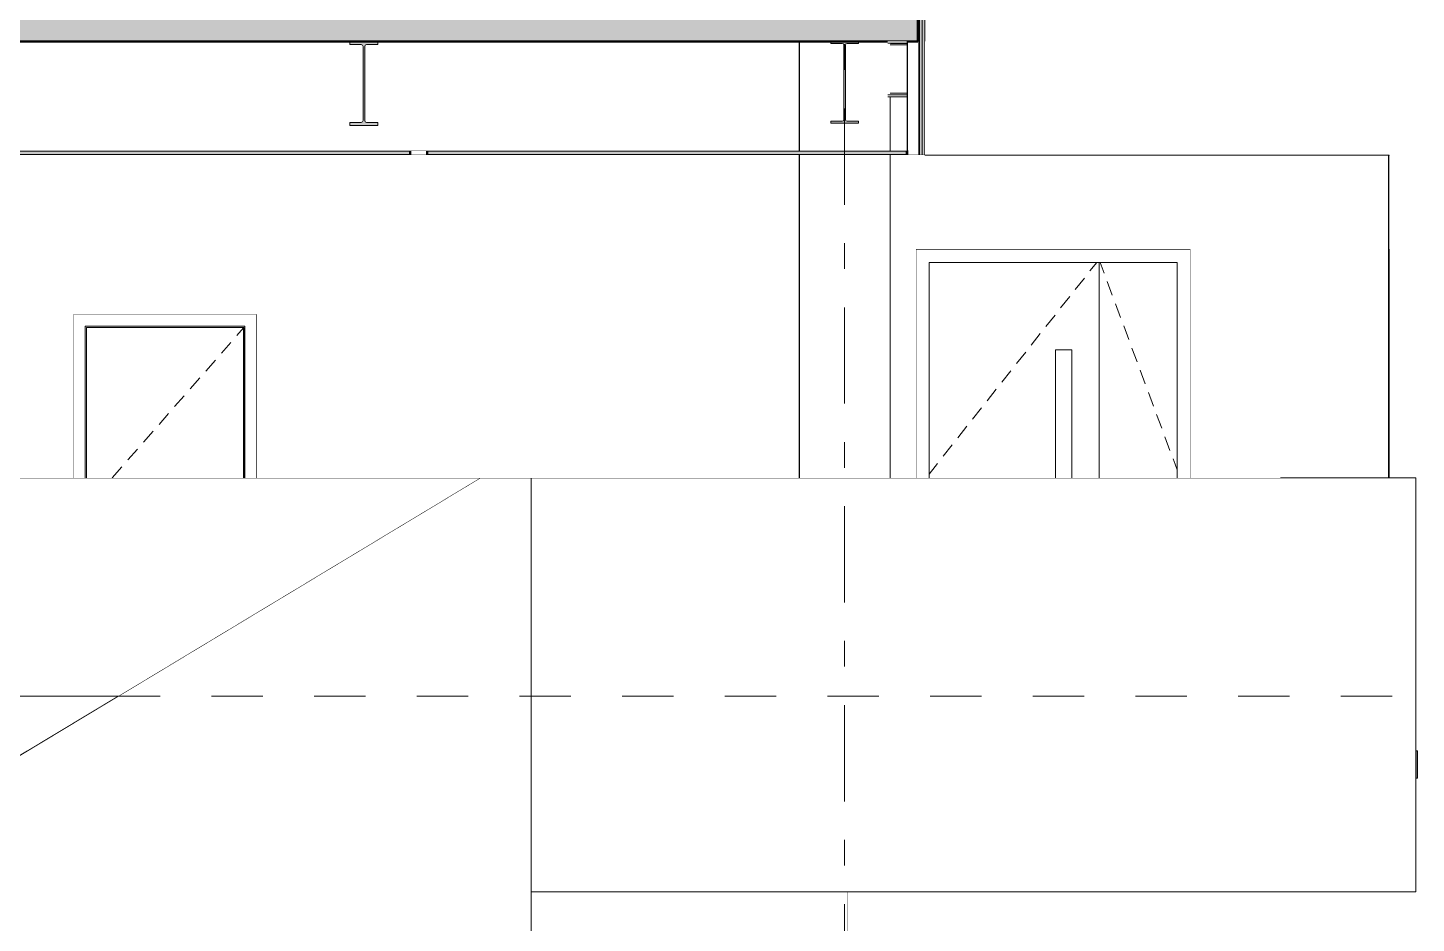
# Model space of a CAD drawing. Header units: millimetres. Extents: x -46169 to 228156, y -86316 to 18123.
# Drawn here: x 144172 to 151807, y -78310 to -73386 of the extents above; entities that cross this region are included whole.
import ezdxf
from ezdxf.enums import TextEntityAlignment as Align

# ---------------------------------------------------------------- set-up
doc = ezdxf.new("R2010")
doc.units = ezdxf.units.MM
doc.header["$MEASUREMENT"] = 0
for name, pattern in [('Dashed', [2822.222233, 1411.111116, -1411.111116]), ('Double Dashed', [1093.611073, 529.166651, -211.666656, 141.111112, -211.666656]), ('Wipeout_Contour', [1000, 0, -1000])]:
    doc.linetypes.add(name, pattern=pattern)
for name, color, linetype, lineweight, true_color in [('0_Pen_No__105', 7, 'Continuous', 15, 0xa6a6a6), ('A-20-M_Ceiling_Pen_No__107', 7, 'Continuous', 15, 0xa6a6a6), ('A-20-M_Ceiling_Pen_No__29', 7, 'Continuous', 50, 0x2a2a2a), ('A-230-M_FLOOR.IFC Import_Pen_No__109', 7, 'Continuous', 15, 0xa6a6a6), ('A-230-M_FLOOR.IFC Import_Pen_No__29', 7, 'Continuous', 50, 0x2a2a2a), ('New_A-15-MG_Structural_Grid_Phase_2_Pen_No__222', 7, 'Continuous', 13, 0x65af33), ('New_A-25-M_Wall_Ext_Pen_No__107', 7, 'Continuous', 15, 0xa6a6a6), ('New_ArchiCAD Doors_Pen_No__63', 7, 'Continuous', 20, 0x606060)]:
    doc.layers.add(name, color=color, linetype=linetype, lineweight=lineweight, true_color=true_color)
for name, color, linetype in [('A-20-M_Ceiling', 7, 'Continuous'), ('A-230-M_FLOOR.IFC Import', 7, 'Continuous'), ('A-25-M_Wall_Int', 7, 'Continuous'), ('New_A-15-MG_Structural_Grid_Phase_2', 7, 'Continuous'), ('New_A-20-M_Floor_Slab', 7, 'Continuous'), ('New_A-25-M_Wall_Ext', 7, 'Continuous'), ('New_A-25-M_Wall_Int', 7, 'Continuous'), ('New_ArchiCAD Doors', 7, 'Continuous'), ('S-280-M_STRUCT_FRAME.IFC Import', 7, 'Continuous')]:
    doc.layers.add(name, color=color, linetype=linetype)
for name, color, linetype, lineweight in [('A-20-M_Ceiling_Pen_No__89', 8, 'Continuous', 20), ('A-230-M_FLOOR.IFC Import_Pen_No__89', 8, 'Continuous', 20), ('A-25-M_Wall_Int_Pen_No__87', 8, 'Continuous', 20), ('New_A-20-M_Floor_Slab_Pen_No__89', 8, 'Continuous', 20), ('New_A-25-M_Wall_Ext_Pen_No__1', 7, 'Continuous', 13), ('New_A-25-M_Wall_Int_Pen_No__87', 8, 'Continuous', 20), ('New_A-25-M_Wall_Int_Pen_No__93', 8, 'Continuous', 13), ('S-280-M_STRUCT_FRAME.IFC Import_Pen_No__1', 7, 'Continuous', 13), ('S-280-M_STRUCT_FRAME.IFC Import_Pen_No__160', 5, 'Continuous', 200), ('S-280-M_STRUCT_FRAME.IFC Import_Pen_No__90', 8, 'Continuous', 20)]:
    doc.layers.add(name, color=color, linetype=linetype, lineweight=lineweight)
doc.styles.add('GENERATED_STYLE_1', font='')
doc.styles.get('GENERATED_STYLE_1').set_extended_font_data('Swis721 BT')

# ---------------------------------------------------------------- blocks, each defined once
blk = doc.blocks.new('Section Elem_13_1', base_point=(104446.8, -81111))
at = {"color": 254, "linetype": 'Wipeout_Contour', "lineweight": 0, "ltscale": 644514.646817}
blk.add_wipeout([(138413.7, -77061), (138413.7, -77361), (144171.7, -77361), (144669.3, -77061)], dxfattribs=at).dxf.layer = 'New_A-20-M_Floor_Slab'
at = {"color": 254, "linetype": 'Wipeout_Contour', "lineweight": 0, "ltscale": 681249.76925}
blk.add_wipeout([(151805, -77361), (151805.2, -77361), (151805.2, -77061), (151805, -77061)], dxfattribs=at).dxf.layer = 'New_A-20-M_Floor_Slab'
at = {"layer": 'New_A-20-M_Floor_Slab_Pen_No__89', "linetype": 'Continuous'}
blk.add_line((151805, -77061), (151805.2, -77061), dxfattribs=at)
blk = doc.blocks.new('Section Elem_20_1', base_point=(104446.8, -81111))
at = {"color": 254, "linetype": 'Wipeout_Contour', "lineweight": 0, "ltscale": 1343260.939101846}
blk.add_wipeout([(148681.1, -78136), (146939.8, -78136), (146939.8, -81111), (146939.8, -81111), (146939.8, -78653), (148449.8, -78653), (148449.8, -81111), (148681.1, -81111)], dxfattribs=at).dxf.layer = 'New_A-25-M_Wall_Int'
at = {"layer": 'New_A-25-M_Wall_Int_Pen_No__87', "linetype": 'Continuous'}
blk.add_line((148681.1, -78136), (148681.1, -81111), dxfattribs=at)
blk = doc.blocks.new('Section Elem_23_1', base_point=(104446.8, -81111))
at = {"color": 254, "linetype": 'Wipeout_Contour', "lineweight": 0, "ltscale": 675641.406917}
blk.add_wipeout([(151059.8, -74086), (151059.8, -75861), (151654.8, -75861), (151654.8, -74086)], dxfattribs=at).dxf.layer = 'New_A-25-M_Wall_Int'
blk = doc.blocks.new('Section Elem_31_1', base_point=(104446.8, -81111))
at = {"color": 254, "linetype": 'Wipeout_Contour', "lineweight": 0, "ltscale": 2399140.187108962}
blk.add_wipeout([(148681.1, -81111), (149008.8, -81111), (149008.8, -78653), (150818.8, -78653), (150818.8, -81111), (152804.8, -81111), (152804.8, -78653), (154614.8, -78653), (154614.8, -81111), (154984.8, -81111), (154984.8, -77511), (151805, -77511), (151805, -78136), (148681.1, -78136)], dxfattribs=at).dxf.layer = 'New_A-25-M_Wall_Int'
at = {"layer": 'New_A-25-M_Wall_Int_Pen_No__87', "linetype": 'Continuous'}
blk.add_line((151805.8, -77511), (151812.9, -77511), dxfattribs=at)
blk = doc.blocks.new('Section Elem_39_1', base_point=(104446.8, -81111))
at = {"color": 254, "linetype": 'Wipeout_Contour', "lineweight": 0, "ltscale": 1704306.323733678}
blk.add_wipeout([(151658, -73461), (151658, -75861), (151805, -75861), (151805, -77061), (151805.2, -77061), (151805.2, -77361), (151812.9, -77361), (151812.9, -77511), (154984.8, -77511), (154984.8, -73461)], dxfattribs=at).dxf.layer = 'New_A-25-M_Wall_Int'
at = {"layer": 'New_A-25-M_Wall_Int_Pen_No__87', "linetype": 'Continuous'}
for p, q in [((151658, -75861), (151658, -74086)), ((151805.2, -77061), (151805.2, -77361)), ((151812.9, -77361), (151805.8, -77361)), ((151812.9, -77511), (151812.9, -77361))]:
    blk.add_line(p, q, dxfattribs=at)
blk = doc.blocks.new('Section Elem_40_1', base_point=(104446.8, -81111))
at = {"color": 254, "linetype": 'Wipeout_Contour', "lineweight": 0, "ltscale": 1353880.291981457}
blk.add_wipeout([(151654.8, -74086), (151654.8, -75861), (151654.9, -75861), (151654.9, -74603), (151656.3, -74603), (151656.3, -75861), (151658, -75861), (151658, -74086)], dxfattribs=at).dxf.layer = 'New_A-25-M_Wall_Int'
at = {"layer": 'New_A-25-M_Wall_Int_Pen_No__87', "linetype": 'Continuous'}
blk.add_line((151654.8, -75861), (151654.8, -74086), dxfattribs=at)
blk = doc.blocks.new('Section Elem_55_1', base_point=(104446.8, -81111))
at = {"color": 254, "linetype": 'Wipeout_Contour', "lineweight": 0, "ltscale": 677232.382954}
blk.add_wipeout([(151656.3, -74676), (151656.2, -74676), (151656.2, -75861), (151656.3, -75861)], dxfattribs=at).dxf.layer = 'New_ArchiCAD Doors'
at = {"color": 254, "linetype": 'Wipeout_Contour', "lineweight": 0, "ltscale": 677230.010639}
blk.add_wipeout([(151654.9, -74676), (151654.9, -75861), (151656.2, -75861), (151656.2, -74676)], dxfattribs=at).dxf.layer = 'New_ArchiCAD Doors'
at = {"color": 254, "linetype": 'Wipeout_Contour', "lineweight": 0, "ltscale": 1014200.548693537}
blk.add_wipeout([(151656.3, -74603), (151654.9, -74603), (151654.9, -74676), (151654.9, -74676), (151656.2, -74676), (151656.3, -74676)], dxfattribs=at).dxf.layer = 'New_ArchiCAD Doors'
at = {"layer": 'New_ArchiCAD Doors_Pen_No__63', "linetype": 'Continuous'}
for p, q in [((151656.3, -74603), (151654.9, -74603)), ((151654.9, -74603), (151654.9, -74676)), ((151656.3, -74676), (151656.3, -74603)), ((151654.9, -75861), (151654.9, -74676)), ((151654.9, -74676), (151654.9, -75861)), ((151654.9, -74676), (151656.2, -74676)), ((151656.2, -74676), (151656.2, -75861)), ((151656.3, -75861), (151656.3, -74676))]:
    blk.add_line(p, q, dxfattribs=at)
blk = doc.blocks.new('Section Elem_70_1', base_point=(104446.8, -81111))
at = {"color": 254, "linetype": 'Wipeout_Contour', "lineweight": 0, "ltscale": 1143802.319223281}
blk.add_wipeout([(138499.8, -79983.3), (138499.8, -81111), (146939.8, -81111), (146939.8, -75861), (146659.7, -75861), (143300.9, -77886), (141979.8, -77885.9)], dxfattribs=at).dxf.layer = 'New_A-25-M_Wall_Int'
at = {"layer": 'New_A-25-M_Wall_Int_Pen_No__93', "linetype": 'Continuous'}
for p, q in [((143300.9, -77886), (146659.7, -75861)), ((146659.7, -75861), (146939.8, -75861)), ((146939.8, -78136), (146939.8, -81111))]:
    blk.add_line(p, q, dxfattribs=at)
blk = doc.blocks.new('Section Elem_76_1', base_point=(104446.8, -81111))
at = {"color": 254, "linetype": 'Wipeout_Contour', "lineweight": 0, "ltscale": 645290.45466}
blk.add_wipeout([(138413.7, -75861), (138413.7, -77061), (144669.3, -77061), (146659.7, -75861)], dxfattribs=at).dxf.layer = 'New_A-25-M_Wall_Int'
at = {"layer": 'New_A-25-M_Wall_Int_Pen_No__87', "linetype": 'Continuous'}
for p, q in [((138413.7, -75861), (146659.7, -75861)), ((138413.7, -77061), (144669.3, -77061))]:
    blk.add_line(p, q, dxfattribs=at)
blk = doc.blocks.new('Section Elem_99_1', base_point=(104446.8, -81111))
at = {"layer": 'New_A-25-M_Wall_Ext_Pen_No__107', "linetype": 'Continuous', "lineweight": 0, "true_color": 0x535353}
blk.add_hatch(color=251, dxfattribs=at).paths.add_polyline_path([(149075.4, -69107), (149072.4, -69107), (149072.4, -74086), (149075.4, -74086)])
at = {"layer": 'New_A-25-M_Wall_Ext_Pen_No__107', "linetype": 'Continuous'}
for points in [[(149090.4, -69107), (149075.4, -69107), (149075.4, -74086), (149090.4, -74086)], [(149105.4, -74086), (149105.4, -69107), (149090.4, -69107), (149090.4, -74086)]]:
    blk.add_hatch(color=256, dxfattribs=at).paths.add_polyline_path(points)
at = {"color": 254, "linetype": 'Wipeout_Contour', "lineweight": 0, "ltscale": 661442.5711}
blk.add_wipeout([(149072.4, -69107), (149008.4, -69107), (149008.4, -74086), (149072.4, -74086)], dxfattribs=at).dxf.layer = 'New_A-25-M_Wall_Ext'
at = {"layer": 'New_A-25-M_Wall_Ext_Pen_No__107', "linetype": 'Continuous', "lineweight": 0, "true_color": 0x535353}
blk.add_hatch(color=251, dxfattribs=at).paths.add_polyline_path([(149008.4, -69107), (149005.4, -69107), (149005.4, -74086), (149008.4, -74086)])
at = {"layer": 'New_A-25-M_Wall_Ext_Pen_No__1', "linetype": 'Continuous'}
for p, q in [((149005.4, -69107), (149005.4, -73011)), ((149008.4, -69107), (149008.4, -74086)), ((149072.4, -69107), (149072.4, -74086)), ((149075.4, -69107), (149075.4, -74086)), ((149090.4, -69107), (149090.4, -74086)), ((149105.4, -69107), (149105.4, -74086)), ((149005.4, -73311), (149005.4, -74061))]:
    blk.add_line(p, q, dxfattribs=at)
at = {"layer": 'New_A-25-M_Wall_Ext_Pen_No__1', "linetype": 'Continuous', "flags": 128}
for points in [[(149008.7, -69107), (149008.4, -69107), (149005.4, -69107)], [(149105.4, -69107), (149090.4, -69107), (149075.4, -69107), (149072.4, -69107), (149008.7, -69107)], [(149005.4, -73011), (149005.4, -73036), (149005.4, -73311)], [(149105.4, -74086), (149090.4, -74086), (149075.4, -74086), (149072.4, -74086), (149008.4, -74086), (149005.4, -74086)]]:
    blk.add_lwpolyline(points, dxfattribs=at)
blk = doc.blocks.new('Section Elem_100_1', base_point=(104446.8, -81111))
at = {"color": 254, "linetype": 'Wipeout_Contour', "lineweight": 0, "ltscale": 672227.734615}
blk.add_wipeout([(151805, -78136), (151805, -75861), (146939.8, -75861), (146939.8, -78136)], dxfattribs=at).dxf.layer = 'New_A-25-M_Wall_Int'
at = {"layer": 'New_A-25-M_Wall_Int_Pen_No__87', "linetype": 'Continuous'}
for p, q in [((151805, -75861), (146939.8, -75861)), ((146939.8, -78136), (146939.8, -75861)), ((151805, -78136), (151805, -75861)), ((151805, -78136), (146939.8, -78136))]:
    blk.add_line(p, q, dxfattribs=at)
blk = doc.blocks.new('Section Elem_164_1', base_point=(104446.8, -81111))
at = {"layer": 'A-20-M_Ceiling_Pen_No__29', "linetype": 'Continuous'}
blk.add_line((149005.4, -74061), (149005.4, -74086), dxfattribs=at)
at = {"color": 254, "linetype": 'Wipeout_Contour', "lineweight": 0, "ltscale": 655843.246528}
blk.add_wipeout([(146274.1, -74086), (146275.2, -74086), (146275.2, -74061), (146274.1, -74061)], dxfattribs=at).dxf.layer = 'A-20-M_Ceiling'
at = {"color": 254, "linetype": 'Wipeout_Contour', "lineweight": 0, "ltscale": 656010.257129}
blk.add_wipeout([(146275.2, -74061), (146275.2, -74086), (146367.7, -74086), (146367.7, -74061)], dxfattribs=at).dxf.layer = 'A-20-M_Ceiling'
at = {"layer": 'A-20-M_Ceiling_Pen_No__107', "linetype": 'Continuous'}
for points in [[(143331.5, -74086), (146274.1, -74086), (146274.1, -74061), (143331.5, -74061)], [(149005.4, -74086), (149005.4, -74061), (146367.7, -74061), (146367.7, -74086)]]:
    blk.add_hatch(color=256, dxfattribs=at).paths.add_polyline_path(points)
at = {"layer": 'A-20-M_Ceiling_Pen_No__29', "linetype": 'Continuous'}
for p, q in [((146274.1, -74061), (143331.5, -74061)), ((146274.1, -74086), (143331.5, -74086)), ((146274.1, -74061), (146274.1, -74086)), ((146367.7, -74061), (146367.7, -74086)), ((149005.4, -74061), (146367.7, -74061)), ((149005.4, -74086), (146367.7, -74086))]:
    blk.add_line(p, q, dxfattribs=at)
at = {"layer": 'A-20-M_Ceiling_Pen_No__89', "linetype": 'Continuous'}
for p, q in [((146274.1, -74061), (146275.2, -74061)), ((146274.1, -74086), (146275.2, -74086)), ((146275.2, -74086), (146275.2, -74061)), ((146275.2, -74061), (146367.7, -74061)), ((146275.2, -74086), (146367.7, -74086))]:
    blk.add_line(p, q, dxfattribs=at)
blk = doc.blocks.new('Section Elem_177_1', base_point=(104446.8, -81111))
at = {"color": 254, "linetype": 'Wipeout_Contour', "lineweight": 0, "ltscale": 651849.71953}
blk.add_wipeout([(144488.2, -75027), (144422.2, -74961), (144422.2, -75861), (144488.2, -75861)], dxfattribs=at).dxf.layer = 'New_ArchiCAD Doors'
at = {"color": 254, "linetype": 'Wipeout_Contour', "lineweight": 0, "ltscale": 655199.235097}
blk.add_wipeout([(145432.2, -74961), (145366.2, -75027), (145366.2, -75861), (145432.2, -75861)], dxfattribs=at).dxf.layer = 'New_ArchiCAD Doors'
at = {"color": 254, "linetype": 'Wipeout_Contour', "lineweight": 0, "ltscale": 652723.915103}
blk.add_wipeout([(144422.2, -74961), (144488.2, -75027), (145366.2, -75027), (145432.2, -74961)], dxfattribs=at).dxf.layer = 'New_ArchiCAD Doors'
at = {"layer": 'New_ArchiCAD Doors_Pen_No__63', "linetype": 'Continuous'}
for p, q in [((144422.2, -74961), (144422.2, -75861)), ((145432.2, -74961), (144422.2, -74961)), ((145432.2, -75861), (145432.2, -74961))]:
    blk.add_line(p, q, dxfattribs=at)
at = {"color": 254, "linetype": 'Wipeout_Contour', "lineweight": 0, "ltscale": 652015.958079}
blk.add_wipeout([(144495.2, -75034), (144488.2, -75034), (144488.2, -75861), (144495.2, -75861)], dxfattribs=at).dxf.layer = 'New_ArchiCAD Doors'
at = {"color": 254, "linetype": 'Wipeout_Contour', "lineweight": 0, "ltscale": 655093.77377}
blk.add_wipeout([(145359.2, -75034), (145359.1, -75034), (145359.1, -75861), (145359.2, -75861)], dxfattribs=at).dxf.layer = 'New_ArchiCAD Doors'
at = {"color": 254, "linetype": 'Wipeout_Contour', "lineweight": 0, "ltscale": 655106.261657}
blk.add_wipeout([(145359.2, -75034), (145359.2, -75861), (145366.2, -75861), (145366.2, -75034)], dxfattribs=at).dxf.layer = 'New_ArchiCAD Doors'
at = {"color": 254, "linetype": 'Wipeout_Contour', "lineweight": 0, "ltscale": 979190.054005}
blk.add_wipeout([(144488.2, -75027), (144488.2, -75034), (144495.2, -75034), (145359.2, -75034), (145366.2, -75034), (145366.2, -75027)], dxfattribs=at).dxf.layer = 'New_ArchiCAD Doors'
at = {"color": 254, "linetype": 'Wipeout_Contour', "lineweight": 0, "ltscale": 653561.037857}
blk.add_wipeout([(145359.1, -75034), (144495.2, -75034), (144495.2, -75861), (145359.1, -75861)], dxfattribs=at).dxf.layer = 'New_ArchiCAD Doors'
at = {"layer": 'New_ArchiCAD Doors_Pen_No__63', "linetype": 'Continuous'}
for p, q in [((144488.2, -75861), (144488.2, -75027)), ((144488.2, -75027), (145366.2, -75027)), ((144495.2, -75861), (144495.2, -75034)), ((144495.2, -75034), (145359.2, -75034)), ((145359.1, -75036.2), (145322.4, -75078.1)), ((145359.1, -75861), (145359.1, -75034)), ((145359.2, -75034), (145359.2, -75861)), ((145366.2, -75027), (145366.2, -75861)), ((145289.4, -75115.7), (145236.7, -75175.8)), ((145203.7, -75213.4), (145150.9, -75273.6)), ((145118, -75311.2), (145065.2, -75371.3)), ((145032.3, -75408.9), (144979.5, -75469)), ((144946.5, -75506.6), (144893.8, -75566.8)), ((144860.8, -75604.3), (144808, -75664.5)), ((144775.1, -75702.1), (144722.3, -75762.2)), ((144689.4, -75799.8), (144636.6, -75860))]:
    blk.add_line(p, q, dxfattribs=at)
blk = doc.blocks.new('Section Elem_178_1', base_point=(104446.8, -81111))
at = {"color": 254, "linetype": 'Wipeout_Contour', "lineweight": 0, "ltscale": 1310011.694345774}
blk.add_wipeout([(143583.7, -75861), (144422.2, -75861), (144422.2, -74961), (145432.2, -74961), (145432.2, -75861), (148412.8, -75861), (148412.8, -74086), (143583.7, -74086)], dxfattribs=at).dxf.layer = 'New_A-25-M_Wall_Int'
at = {"color": 254, "linetype": 'Wipeout_Contour', "lineweight": 0, "ltscale": 4579868.251088665}
blk.add_wipeout([(145943.1, -73461), (143583.7, -73461), (143583.7, -74061), (148412.8, -74061), (148412.8, -73461), (146097.5, -73461), (146097.5, -73478), (146035.3, -73478), (146028.1, -73480.9), (146025.1, -73488.2), (146025.1, -73626), (146025.1, -73626), (146025.1, -73826), (146025.1, -73826), (146025.1, -73895.8), (146028.1, -73903), (146035.3, -73906), (146097.5, -73906), (146097.5, -73923), (145943.1, -73923), (145943.1, -73906), (146005.3, -73906), (146012.5, -73903), (146015.5, -73895.8), (146015.5, -73488.2), (146012.5, -73480.9), (146005.3, -73478), (145943.1, -73478)], dxfattribs=at).dxf.layer = 'New_A-25-M_Wall_Int'
blk = doc.blocks.new('Section Elem_193_1', base_point=(104446.8, -81111))
at = {"color": 254, "linetype": 'Wipeout_Contour', "lineweight": 0, "ltscale": 668060.165579}
blk.add_wipeout([(149128.4, -74676), (149055.4, -74676), (149055.4, -75861), (149128.4, -75861)], dxfattribs=at).dxf.layer = 'New_ArchiCAD Doors'
at = {"color": 254, "linetype": 'Wipeout_Contour', "lineweight": 0, "ltscale": 673196.319617}
blk.add_wipeout([(150565.4, -74676), (150492.4, -74676), (150492.4, -75861), (150565.4, -75861)], dxfattribs=at).dxf.layer = 'New_ArchiCAD Doors'
at = {"color": 254, "linetype": 'Wipeout_Contour', "lineweight": 0, "ltscale": 671688.691208}
blk.add_wipeout([(150062.4, -75156), (149912.4, -75156), (149912.4, -75861), (150062.4, -75861)], dxfattribs=at).dxf.layer = 'New_ArchiCAD Doors'
at = {"color": 254, "linetype": 'Wipeout_Contour', "lineweight": 0, "ltscale": 1004281.74640492}
blk.add_wipeout([(149055.4, -74603), (149055.4, -74676), (149128.4, -74676), (150492.4, -74676), (150565.4, -74676), (150565.4, -74603)], dxfattribs=at).dxf.layer = 'New_ArchiCAD Doors'
at = {"color": 254, "linetype": 'Wipeout_Contour', "lineweight": 0, "ltscale": 669860.33773}
blk.add_wipeout([(149128.4, -75861), (149822.4, -75861), (149822.4, -75156), (149128.4, -75156)], dxfattribs=at).dxf.layer = 'New_ArchiCAD Doors'
at = {"layer": 'New_ArchiCAD Doors_Pen_No__63', "linetype": 'Continuous'}
for p, q in [((150565.4, -74603), (149055.4, -74603)), ((149055.4, -74603), (149055.4, -74676)), ((150565.4, -74676), (150565.4, -74603)), ((149055.4, -74676), (149055.4, -75861)), ((150565.4, -75861), (150565.4, -74676)), ((149578.4, -75271.6), (149528.8, -75334.3)), ((149497.7, -75373.6), (149448.1, -75436.3)), ((149417.1, -75475.5), (149367.4, -75538.2)), ((149336.4, -75577.4), (149286.7, -75640.2)), ((149255.7, -75679.4), (149206.1, -75742.1)), ((149162.1, -75797.7), (149128.4, -75840.2)), ((149175, -75781.3), (149162.1, -75797.7))]:
    blk.add_line(p, q, dxfattribs=at)
at = {"color": 254, "linetype": 'Wipeout_Contour', "lineweight": 0, "ltscale": 1004536.525929128}
blk.add_wipeout([(150062.4, -74676), (149128.4, -74676), (149128.4, -75156), (149822.4, -75156), (149912.4, -75156), (150062.4, -75156)], dxfattribs=at).dxf.layer = 'New_ArchiCAD Doors'
at = {"layer": 'New_ArchiCAD Doors_Pen_No__63', "linetype": 'Continuous'}
for p, q in [((149128.4, -75861), (149128.4, -74676)), ((149981.8, -74761.9), (149932.1, -74824.6)), ((149901.1, -74863.8), (149851.4, -74926.6)), ((149820.4, -74965.8), (149770.8, -75028.5)), ((149739.7, -75067.7), (149690.1, -75130.5)), ((149659.1, -75169.7), (149609.4, -75232.4))]:
    blk.add_line(p, q, dxfattribs=at)
at = {"color": 254, "linetype": 'Wipeout_Contour', "lineweight": 0, "ltscale": 672296.795535}
blk.add_wipeout([(150062.4, -74676), (150062.4, -75861), (150492.4, -75861), (150492.4, -74676)], dxfattribs=at).dxf.layer = 'New_ArchiCAD Doors'
at = {"color": 254, "linetype": 'Wipeout_Contour', "lineweight": 0, "ltscale": 671259.98226}
blk.add_wipeout([(149912.4, -75156), (149822.4, -75156), (149822.4, -75861), (149912.4, -75861)], dxfattribs=at).dxf.layer = 'New_ArchiCAD Doors'
at = {"layer": 'New_ArchiCAD Doors_Pen_No__63', "linetype": 'Continuous'}
for p, q in [((149128.4, -74676), (150492.4, -74676)), ((150049.8, -74676), (150012.8, -74722.7)), ((150062.4, -75861), (150062.4, -74676)), ((150068.4, -74676), (150090.3, -74735)), ((150492.4, -74676), (150492.4, -75861)), ((150107.7, -74781.8), (150135.6, -74856.8)), ((150153, -74903.7), (150180.8, -74978.7)), ((150198.2, -75025.5), (150226.1, -75100.5)), ((149822.4, -75861), (149822.4, -75156)), ((149822.4, -75156), (149912.4, -75156)), ((149912.4, -75156), (149912.4, -75861)), ((150243.5, -75147.4), (150271.4, -75222.4)), ((150288.8, -75269.3), (150316.7, -75344.3)), ((150334.1, -75391.1), (150361.9, -75466.1)), ((150379.3, -75513), (150407.2, -75588)), ((150424.6, -75634.9), (150452.5, -75709.8)), ((150469.9, -75756.7), (150480.6, -75785.5)), ((150480.6, -75785.5), (150492.4, -75817.4))]:
    blk.add_line(p, q, dxfattribs=at)
blk = doc.blocks.new('Section Elem_194_1', base_point=(104446.8, -81111))
at = {"color": 254, "linetype": 'Wipeout_Contour', "lineweight": 0, "ltscale": 1341301.272642462}
blk.add_wipeout([(151059.8, -74086), (148914.6, -74086), (148914.6, -75861), (149055.4, -75861), (149055.4, -74603), (150565.4, -74603), (150565.4, -75861), (151059.8, -75861)], dxfattribs=at).dxf.layer = 'New_A-25-M_Wall_Int'
at = {"color": 254, "linetype": 'Wipeout_Contour', "lineweight": 0, "ltscale": 665158.305621}
blk.add_wipeout([(149005.4, -73764.8), (148914.6, -73764.8), (148914.6, -74061), (149005.4, -74061)], dxfattribs=at).dxf.layer = 'New_A-25-M_Wall_Int'
blk = doc.blocks.new('Section Elem_207_1', base_point=(104446.8, -81111))
at = {"color": 254, "linetype": 'Wipeout_Contour', "lineweight": 0, "ltscale": 665115.16912}
blk.add_wipeout([(148417.1, -74086), (148412.8, -74086), (148412.8, -75861), (148417.1, -75861)], dxfattribs=at).dxf.layer = 'A-25-M_Wall_Int'
at = {"color": 254, "linetype": 'Wipeout_Contour', "lineweight": 0, "ltscale": 662935.782004}
blk.add_wipeout([(148417.1, -73461), (148412.8, -73461), (148412.8, -74061), (148417.1, -74061)], dxfattribs=at).dxf.layer = 'A-25-M_Wall_Int'
at = {"color": 254, "linetype": 'Wipeout_Contour', "lineweight": 0, "ltscale": 665143.92074}
blk.add_wipeout([(148428.9, -74086), (148417.1, -74086), (148417.1, -75861), (148428.9, -75861)], dxfattribs=at).dxf.layer = 'A-25-M_Wall_Int'
at = {"color": 254, "linetype": 'Wipeout_Contour', "lineweight": 0, "ltscale": 662964.628029}
blk.add_wipeout([(148417.1, -74061), (148428.9, -74061), (148428.9, -73461), (148417.1, -73461)], dxfattribs=at).dxf.layer = 'A-25-M_Wall_Int'
at = {"color": 254, "linetype": 'Wipeout_Contour', "lineweight": 0, "ltscale": 665198.788643}
blk.add_wipeout([(148447.8, -74086), (148428.9, -74086), (148428.9, -75861), (148447.8, -75861)], dxfattribs=at).dxf.layer = 'A-25-M_Wall_Int'
at = {"color": 254, "linetype": 'Wipeout_Contour', "lineweight": 0, "ltscale": 663019.67587}
blk.add_wipeout([(148447.8, -73461), (148428.9, -73461), (148428.9, -74061), (148447.8, -74061)], dxfattribs=at).dxf.layer = 'A-25-M_Wall_Int'
at = {"color": 254, "linetype": 'Wipeout_Contour', "lineweight": 0, "ltscale": 665278.106986}
blk.add_wipeout([(148473.3, -74086), (148447.8, -74086), (148447.8, -75861), (148473.3, -75861)], dxfattribs=at).dxf.layer = 'A-25-M_Wall_Int'
at = {"color": 254, "linetype": 'Wipeout_Contour', "lineweight": 0, "ltscale": 663099.254438}
blk.add_wipeout([(148473.3, -73461), (148447.8, -73461), (148447.8, -74061), (148473.3, -74061)], dxfattribs=at).dxf.layer = 'A-25-M_Wall_Int'
at = {"layer": 'A-25-M_Wall_Int_Pen_No__87', "linetype": 'Continuous'}
for p, q in [((148412.8, -73461), (148412.8, -74061)), ((148412.8, -74086), (148412.8, -75861))]:
    blk.add_line(p, q, dxfattribs=at)
at = {"color": 254, "linetype": 'Wipeout_Contour', "lineweight": 0, "ltscale": 665379.467862}
blk.add_wipeout([(148504.6, -74086), (148473.3, -74086), (148473.3, -75861), (148504.6, -75861)], dxfattribs=at).dxf.layer = 'A-25-M_Wall_Int'
at = {"color": 254, "linetype": 'Wipeout_Contour', "lineweight": 0, "ltscale": 663200.947866}
blk.add_wipeout([(148504.6, -73461), (148473.3, -73461), (148473.3, -74061), (148504.6, -74061)], dxfattribs=at).dxf.layer = 'A-25-M_Wall_Int'
at = {"color": 254, "linetype": 'Wipeout_Contour', "lineweight": 0, "ltscale": 663321.668454}
blk.add_wipeout([(148540.7, -73461), (148504.6, -73461), (148504.6, -74061), (148540.7, -74061)], dxfattribs=at).dxf.layer = 'A-25-M_Wall_Int'
at = {"color": 254, "linetype": 'Wipeout_Contour', "lineweight": 0, "ltscale": 665499.793854}
blk.add_wipeout([(148540.7, -74086), (148504.6, -74086), (148504.6, -75861), (148540.7, -75861)], dxfattribs=at).dxf.layer = 'A-25-M_Wall_Int'
at = {"color": 254, "linetype": 'Wipeout_Contour', "lineweight": 0, "ltscale": 665635.43128}
blk.add_wipeout([(148580.6, -74086), (148540.7, -74086), (148540.7, -75861), (148580.6, -75861)], dxfattribs=at).dxf.layer = 'A-25-M_Wall_Int'
at = {"color": 254, "linetype": 'Wipeout_Contour', "lineweight": 0, "ltscale": 663457.750475}
blk.add_wipeout([(148580.6, -73461), (148540.7, -73461), (148540.7, -74061), (148580.6, -74061)], dxfattribs=at).dxf.layer = 'A-25-M_Wall_Int'
at = {"color": 254, "linetype": 'Wipeout_Contour', "lineweight": 0, "ltscale": 665782.260901}
blk.add_wipeout([(148622.9, -74086), (148580.6, -74086), (148580.6, -75861), (148622.9, -75861)], dxfattribs=at).dxf.layer = 'A-25-M_Wall_Int'
at = {"color": 254, "linetype": 'Wipeout_Contour', "lineweight": 0, "ltscale": 1658998.835397173}
blk.add_wipeout([(148580.6, -74061), (148622.9, -74061), (148622.9, -73910.8), (148587.5, -73910.8), (148587.5, -73899.9), (148622.9, -73899.9), (148622.9, -73471.9), (148587.5, -73471.9), (148587.5, -73461), (148580.6, -73461)], dxfattribs=at).dxf.layer = 'A-25-M_Wall_Int'
at = {"color": 254, "linetype": 'Wipeout_Contour', "lineweight": 0, "ltscale": 1327268.082838507}
blk.add_wipeout([(148649.7, -73471.9), (148622.9, -73471.9), (148622.9, -73899.9), (148649.7, -73899.9), (148656.9, -73896.9), (148659.9, -73889.7), (148659.9, -73482.1), (148656.9, -73474.8)], dxfattribs=at).dxf.layer = 'A-25-M_Wall_Int'
at = {"color": 254, "linetype": 'Wipeout_Contour', "lineweight": 0, "ltscale": 664158.674562}
blk.add_wipeout([(148622.9, -73910.8), (148622.9, -74061), (148666.6, -74061), (148666.6, -73910.8)], dxfattribs=at).dxf.layer = 'A-25-M_Wall_Int'
at = {"color": 254, "linetype": 'Wipeout_Contour', "lineweight": 0, "ltscale": 665935.822919}
blk.add_wipeout([(148666.6, -74086), (148622.9, -74086), (148622.9, -75861), (148666.6, -75861)], dxfattribs=at).dxf.layer = 'A-25-M_Wall_Int'
at = {"color": 254, "linetype": 'Wipeout_Contour', "lineweight": 0, "ltscale": 666091.452017}
blk.add_wipeout([(148710.1, -74086), (148666.6, -74086), (148666.6, -75861), (148710.1, -75861)], dxfattribs=at).dxf.layer = 'A-25-M_Wall_Int'
at = {"color": 254, "linetype": 'Wipeout_Contour', "lineweight": 0, "ltscale": 664314.719101}
blk.add_wipeout([(148666.6, -74061), (148710.1, -74061), (148710.1, -73910.8), (148666.6, -73910.8)], dxfattribs=at).dxf.layer = 'A-25-M_Wall_Int'
at = {"color": 254, "linetype": 'Wipeout_Contour', "lineweight": 0, "ltscale": 1327514.762188076}
blk.add_wipeout([(148667.5, -73889.7), (148670.5, -73896.9), (148677.7, -73899.9), (148710.1, -73899.9), (148710.1, -73471.9), (148677.7, -73471.9), (148670.5, -73474.8), (148667.5, -73482.1)], dxfattribs=at).dxf.layer = 'A-25-M_Wall_Int'
at = {"color": 254, "linetype": 'Wipeout_Contour', "lineweight": 0, "ltscale": 1660164.612841591}
blk.add_wipeout([(148710.1, -74061), (148752.2, -74061), (148752.2, -73461), (148739.9, -73461), (148739.9, -73471.9), (148710.1, -73471.9), (148710.1, -73899.9), (148739.9, -73899.9), (148739.9, -73910.8), (148710.1, -73910.8)], dxfattribs=at).dxf.layer = 'A-25-M_Wall_Int'
at = {"color": 254, "linetype": 'Wipeout_Contour', "lineweight": 0, "ltscale": 666244.419435}
blk.add_wipeout([(148752.2, -74086), (148710.1, -74086), (148710.1, -75861), (148752.2, -75861)], dxfattribs=at).dxf.layer = 'A-25-M_Wall_Int'
at = {"color": 254, "linetype": 'Wipeout_Contour', "lineweight": 0, "ltscale": 666390.076556}
blk.add_wipeout([(148791.6, -74086), (148752.2, -74086), (148752.2, -75861), (148791.6, -75861)], dxfattribs=at).dxf.layer = 'A-25-M_Wall_Int'
at = {"color": 254, "linetype": 'Wipeout_Contour', "lineweight": 0, "ltscale": 664214.865973}
blk.add_wipeout([(148791.6, -73461), (148752.2, -73461), (148752.2, -74061), (148791.6, -74061)], dxfattribs=at).dxf.layer = 'A-25-M_Wall_Int'
at = {"color": 254, "linetype": 'Wipeout_Contour', "lineweight": 0, "ltscale": 666523.995981}
blk.add_wipeout([(148827.2, -74086), (148791.6, -74086), (148791.6, -75861), (148827.2, -75861)], dxfattribs=at).dxf.layer = 'A-25-M_Wall_Int'
at = {"color": 254, "linetype": 'Wipeout_Contour', "lineweight": 0, "ltscale": 664349.223201}
blk.add_wipeout([(148827.2, -73461), (148791.6, -73461), (148791.6, -74061), (148827.2, -74061)], dxfattribs=at).dxf.layer = 'A-25-M_Wall_Int'
at = {"color": 254, "linetype": 'Wipeout_Contour', "lineweight": 0, "ltscale": 666614.79606}
blk.add_wipeout([(148842.5, -74086), (148827.2, -74086), (148827.2, -75861), (148842.5, -75861)], dxfattribs=at).dxf.layer = 'A-25-M_Wall_Int'
at = {"color": 254, "linetype": 'Wipeout_Contour', "lineweight": 0, "ltscale": 664440.320085}
blk.add_wipeout([(148842.5, -73461), (148827.2, -73461), (148827.2, -74061), (148842.5, -74061)], dxfattribs=at).dxf.layer = 'A-25-M_Wall_Int'
blk = doc.blocks.new('Section Elem_208_1', base_point=(104446.8, -81111))
at = {"color": 254, "linetype": 'Wipeout_Contour', "lineweight": 0, "ltscale": 666669.416734}
blk.add_wipeout([(148857.8, -74086), (148842.5, -74086), (148842.5, -75861), (148857.8, -75861)], dxfattribs=at).dxf.layer = 'A-25-M_Wall_Int'
at = {"color": 254, "linetype": 'Wipeout_Contour', "lineweight": 0, "ltscale": 664495.119246}
blk.add_wipeout([(148857.8, -73461), (148842.5, -73461), (148842.5, -74061), (148857.8, -74061)], dxfattribs=at).dxf.layer = 'A-25-M_Wall_Int'
at = {"color": 254, "linetype": 'Wipeout_Contour', "lineweight": 0, "ltscale": 666740.817601}
blk.add_wipeout([(148882.4, -74086), (148857.8, -74086), (148857.8, -75861), (148882.4, -75861)], dxfattribs=at).dxf.layer = 'A-25-M_Wall_Int'
at = {"color": 254, "linetype": 'Wipeout_Contour', "lineweight": 0, "ltscale": 664566.753358}
blk.add_wipeout([(148882.4, -73461), (148857.8, -73461), (148857.8, -74061), (148882.4, -74061)], dxfattribs=at).dxf.layer = 'A-25-M_Wall_Int'
at = {"color": 254, "linetype": 'Wipeout_Contour', "lineweight": 0, "ltscale": 666817.126934}
blk.add_wipeout([(148900.5, -74086), (148882.4, -74086), (148882.4, -75861), (148900.5, -75861)], dxfattribs=at).dxf.layer = 'A-25-M_Wall_Int'
at = {"color": 254, "linetype": 'Wipeout_Contour', "lineweight": 0, "ltscale": 664643.311959}
blk.add_wipeout([(148900.5, -73461), (148882.4, -73461), (148882.4, -74061), (148900.5, -74061)], dxfattribs=at).dxf.layer = 'A-25-M_Wall_Int'
at = {"color": 254, "linetype": 'Wipeout_Contour', "lineweight": 0, "ltscale": 666868.714227}
blk.add_wipeout([(148911.3, -74086), (148900.5, -74086), (148900.5, -75861), (148911.3, -75861)], dxfattribs=at).dxf.layer = 'A-25-M_Wall_Int'
at = {"color": 254, "linetype": 'Wipeout_Contour', "lineweight": 0, "ltscale": 1661468.395962147}
blk.add_wipeout([(148900.6, -73461), (148900.5, -73461), (148900.5, -74061), (148911.3, -74061), (148911.3, -73764.8), (148900.6, -73764.8), (148900.6, -73754.6), (148911.3, -73754.6), (148911.3, -73471.2), (148900.6, -73471.2)], dxfattribs=at).dxf.layer = 'A-25-M_Wall_Int'
at = {"color": 254, "linetype": 'Wipeout_Contour', "lineweight": 0, "ltscale": 1328914.767286404}
blk.add_wipeout([(148911.3, -73754.6), (148913.5, -73754.6), (148914, -73752), (148914.2, -73745.7), (148914.2, -73480.1), (148914, -73473.8), (148913.5, -73471.2), (148911.3, -73471.2)], dxfattribs=at).dxf.layer = 'A-25-M_Wall_Int'
at = {"color": 254, "linetype": 'Wipeout_Contour', "lineweight": 0, "ltscale": 664989.701639}
blk.add_wipeout([(148914.6, -73764.8), (148911.3, -73764.8), (148911.3, -74061), (148914.6, -74061)], dxfattribs=at).dxf.layer = 'A-25-M_Wall_Int'
at = {"color": 254, "linetype": 'Wipeout_Contour', "lineweight": 0, "ltscale": 666894.010882}
blk.add_wipeout([(148914.6, -74086), (148911.3, -74086), (148911.3, -75861), (148914.6, -75861)], dxfattribs=at).dxf.layer = 'A-25-M_Wall_Int'
at = {"layer": 'A-25-M_Wall_Int_Pen_No__87', "linetype": 'Continuous'}
for p, q in [((148914.6, -73764.8), (148914.6, -74061)), ((148914.6, -74086), (148914.6, -75861))]:
    blk.add_line(p, q, dxfattribs=at)
blk = doc.blocks.new('Section Elem_218_1', base_point=(104446.8, -81111))
at = {"color": 254, "linetype": 'Wipeout_Contour', "lineweight": 0, "ltscale": 670015.928079}
blk.add_wipeout([(151658, -74086), (151658, -73461), (149105.4, -73461), (149105.4, -74086)], dxfattribs=at).dxf.layer = 'A-25-M_Wall_Int'
at = {"layer": 'A-25-M_Wall_Int_Pen_No__87', "linetype": 'Continuous'}
blk.add_line((151658, -74086), (149105.4, -74086), dxfattribs=at)
blk = doc.blocks.new('Section Elem_370_1', base_point=(104446.8, -81111))
at = {"color": 254, "linetype": 'Wipeout_Contour', "lineweight": 0, "ltscale": 681659.222147}
blk.add_wipeout([(151805, -77511), (151805.8, -77511), (151805.8, -77361), (151805, -77361)], dxfattribs=at).dxf.layer = 'A-230-M_FLOOR.IFC Import'
at = {"layer": 'A-230-M_FLOOR.IFC Import_Pen_No__89', "linetype": 'Continuous'}
for p, q in [((151805, -77361), (151805.8, -77361)), ((151805.8, -77511), (151805.8, -77361)), ((151805, -77511), (151805.8, -77511))]:
    blk.add_line(p, q, dxfattribs=at)
blk = doc.blocks.new('Section Elem_391_1', base_point=(104446.8, -81111))
at = {"layer": 'S-280-M_STRUCT_FRAME.IFC Import_Pen_No__160', "linetype": 'Continuous', "lineweight": 0, "true_color": 0x00007f}
blk.add_hatch(color=176, dxfattribs=at).paths.add_polyline_path([(148587.5, -73910.8), (148739.9, -73910.8), (148739.9, -73899.9), (148677.7, -73899.9), (148670.5, -73896.9), (148667.5, -73889.7), (148667.5, -73482.1), (148670.5, -73474.8), (148677.7, -73471.9), (148739.9, -73471.9), (148739.9, -73461), (148587.5, -73461), (148587.5, -73471.9), (148649.7, -73471.9), (148656.9, -73474.8), (148659.9, -73482.1), (148659.9, -73889.7), (148656.9, -73896.9), (148649.7, -73899.9), (148587.5, -73899.9)])
at = {"layer": 'S-280-M_STRUCT_FRAME.IFC Import_Pen_No__1', "linetype": 'Continuous'}
for p, q in [((148587.5, -73461), (148587.5, -73471.9)), ((148739.9, -73461), (148739.9, -73471.9)), ((148587.5, -73899.9), (148587.5, -73910.8)), ((148739.9, -73899.9), (148739.9, -73910.8)), ((148739.9, -73910.8), (148587.5, -73910.8))]:
    blk.add_line(p, q, dxfattribs=at)
at = {"layer": 'S-280-M_STRUCT_FRAME.IFC Import_Pen_No__1', "linetype": 'Continuous', "flags": 128}
for points in [[(148656.9, -73474.8), (148649.7, -73471.9), (148587.5, -73471.9)], [(148656.9, -73474.8), (148659.9, -73482.1), (148659.9, -73889.7), (148656.9, -73896.9)], [(148670.5, -73474.8), (148667.5, -73482.1), (148667.5, -73889.7), (148670.5, -73896.9)], [(148739.9, -73471.9), (148677.7, -73471.9), (148670.5, -73474.8)], [(148656.9, -73896.9), (148649.7, -73899.9), (148587.5, -73899.9)], [(148670.5, -73896.9), (148677.7, -73899.9), (148739.9, -73899.9)]]:
    blk.add_lwpolyline(points, dxfattribs=at)
blk = doc.blocks.new('Section Elem_393_1', base_point=(104446.8, -81111))
at = {"layer": 'S-280-M_STRUCT_FRAME.IFC Import_Pen_No__160', "linetype": 'Continuous', "lineweight": 0, "true_color": 0x00007f}
blk.add_hatch(color=176, dxfattribs=at).paths.add_polyline_path([(145943.1, -73923), (146097.5, -73923), (146097.5, -73906), (146035.3, -73906), (146028.1, -73903), (146025.1, -73895.8), (146025.1, -73488.2), (146028.1, -73480.9), (146035.3, -73478), (146097.5, -73478), (146097.5, -73461), (145943.1, -73461), (145943.1, -73478), (146005.3, -73478), (146012.5, -73480.9), (146015.5, -73488.2), (146015.5, -73895.8), (146012.5, -73903), (146005.3, -73906), (145943.1, -73906)])
at = {"layer": 'S-280-M_STRUCT_FRAME.IFC Import_Pen_No__1', "linetype": 'Continuous'}
for p, q in [((145943.1, -73461), (145943.1, -73478)), ((146097.5, -73461), (146097.5, -73478)), ((145943.1, -73906), (145943.1, -73923)), ((146097.5, -73923), (145943.1, -73923)), ((146097.5, -73906), (146097.5, -73923))]:
    blk.add_line(p, q, dxfattribs=at)
at = {"layer": 'S-280-M_STRUCT_FRAME.IFC Import_Pen_No__1', "linetype": 'Continuous', "flags": 128}
for points in [[(146012.5, -73480.9), (146005.3, -73478), (145943.1, -73478)], [(146012.5, -73480.9), (146015.5, -73488.2), (146015.5, -73895.8), (146012.5, -73903)], [(146028.1, -73480.9), (146025.1, -73488.2), (146025.1, -73895.8), (146028.1, -73903)], [(146097.5, -73478), (146035.3, -73478), (146028.1, -73480.9)], [(146012.5, -73903), (146005.3, -73906), (145943.1, -73906)], [(146028.1, -73903), (146035.3, -73906), (146097.5, -73906)]]:
    blk.add_lwpolyline(points, dxfattribs=at)
at = {"layer": 'S-280-M_STRUCT_FRAME.IFC Import_Pen_No__90', "linetype": 'Continuous'}
blk.add_line((146025.1, -73626), (146025.1, -73826), dxfattribs=at)
blk = doc.blocks.new('Section Elem_405_1', base_point=(104446.8, -81111))
at = {"color": 254, "linetype": 'Wipeout_Contour', "lineweight": 0, "ltscale": 645498.85547}
blk.add_wipeout([(138338.7, -73461), (149065.8, -73461), (149065.8, -73311), (138338.7, -73311)], dxfattribs=at).dxf.layer = 'A-230-M_FLOOR.IFC Import'
at = {"layer": 'A-230-M_FLOOR.IFC Import_Pen_No__109', "linetype": 'Continuous'}
h = blk.add_hatch(dxfattribs=at)
h.set_pattern_fill('Lightweight_Concrete_0001', color=256, style=0, pattern_type=2)
h.set_pattern_definition([(0, (104446.8, -81110.96), (0, 779.423), [48.75, -401.25]), (0, (104671.8, -80721.25), (0, 779.423), [48.75, -401.25]), (60, (104446.8, -81110.96), (-675, 389.711), [48.75, -401.25]), (60, (104896.8, -81110.96), (-675, 389.711), [48.75, -401.25]), (120, (104495.5, -81110.96), (675, 389.711), [48.75, -401.25]), (120, (104945.5, -81110.96), (675, 389.711), [48.75, -401.25]), (0, (104446.78, -81035.96), (0, 150), [0, -150, 0, -225]), (45, (104521.78, -81035.96), (-106.066, 106.066), [0, -112.5, 0, -187.5])])
h.paths.add_polyline_path([(138338.7, -73461), (149065.8, -73461), (149065.8, -73311), (138338.7, -73311)])
at = {"layer": 'A-230-M_FLOOR.IFC Import_Pen_No__29', "linetype": 'Continuous'}
for p, q in [((149065.8, -73311), (149065.8, -73461)), ((145943.1, -73461), (143238.4, -73461)), ((146097.5, -73461), (145943.1, -73461)), ((148587.5, -73461), (146097.5, -73461)), ((148739.9, -73461), (148587.5, -73461)), ((149065.8, -73461), (148739.9, -73461))]:
    blk.add_line(p, q, dxfattribs=at)
blk = doc.blocks.new('Section Elem_407_1', base_point=(104446.8, -81111))
at = {"color": 254, "linetype": 'Wipeout_Contour', "lineweight": 0, "ltscale": 664340.499749}
blk.add_wipeout([(148900.6, -73471.2), (149005.4, -73471.2), (149005.4, -73461), (148900.6, -73461)], dxfattribs=at).dxf.layer = 'S-280-M_STRUCT_FRAME.IFC Import'
at = {"color": 254, "linetype": 'Wipeout_Contour', "lineweight": 0, "ltscale": 664860.817884}
blk.add_wipeout([(148900.6, -73764.8), (149005.4, -73764.8), (149005.4, -73754.6), (148900.6, -73754.6)], dxfattribs=at).dxf.layer = 'S-280-M_STRUCT_FRAME.IFC Import'
at = {"color": 254, "linetype": 'Wipeout_Contour', "lineweight": 0, "ltscale": 664375.371818}
blk.add_wipeout([(148913.5, -73471.2), (148914, -73473.8), (149005.4, -73473.8), (149005.4, -73471.2)], dxfattribs=at).dxf.layer = 'S-280-M_STRUCT_FRAME.IFC Import'
at = {"color": 254, "linetype": 'Wipeout_Contour', "lineweight": 0, "ltscale": 664383.855853}
blk.add_wipeout([(149005.4, -73473.8), (148914, -73473.8), (148914.2, -73480.1), (149005.4, -73480.1)], dxfattribs=at).dxf.layer = 'S-280-M_STRUCT_FRAME.IFC Import'
at = {"color": 254, "linetype": 'Wipeout_Contour', "lineweight": 0, "ltscale": 664624.943952}
blk.add_wipeout([(148914.2, -73745.7), (149005.4, -73745.7), (149005.4, -73480.1), (148914.2, -73480.1)], dxfattribs=at).dxf.layer = 'S-280-M_STRUCT_FRAME.IFC Import'
at = {"layer": 'S-280-M_STRUCT_FRAME.IFC Import_Pen_No__90', "linetype": 'Continuous'}
for p, q in [((148900.6, -73471.2), (149005.4, -73471.2)), ((148914.2, -73480.1), (149005.4, -73480.1))]:
    blk.add_line(p, q, dxfattribs=at)
at = {"color": 254, "linetype": 'Wipeout_Contour', "lineweight": 0, "ltscale": 664865.687952}
blk.add_wipeout([(148914, -73752), (149005.4, -73752), (149005.4, -73745.7), (148914.2, -73745.7)], dxfattribs=at).dxf.layer = 'S-280-M_STRUCT_FRAME.IFC Import'
at = {"color": 254, "linetype": 'Wipeout_Contour', "lineweight": 0, "ltscale": 664872.975963}
blk.add_wipeout([(148914, -73752), (148913.5, -73754.6), (149005.4, -73754.6), (149005.4, -73752)], dxfattribs=at).dxf.layer = 'S-280-M_STRUCT_FRAME.IFC Import'
at = {"layer": 'S-280-M_STRUCT_FRAME.IFC Import_Pen_No__90', "linetype": 'Continuous'}
for p, q in [((148914.2, -73745.7), (149005.4, -73745.7)), ((148900.6, -73754.6), (149005.4, -73754.6)), ((148900.6, -73764.8), (149005.4, -73764.8))]:
    blk.add_line(p, q, dxfattribs=at)
blk = doc.blocks.new('Standard grid marker[7]_1', base_point=(148663.8, -59706.3))
at = {"layer": 'New_A-15-MG_Structural_Grid_Phase_2_Pen_No__222', "linetype": 'Double Dashed'}
blk.add_line((148663.8, -60706.3), (148663.8, -84111), dxfattribs=at)
at = {"layer": 'New_A-15-MG_Structural_Grid_Phase_2_Pen_No__222', "style": 'GENERATED_STYLE_1'}
for tag, p in [('AC_MarkerText_1_0', (148663.8, -59162.9)), ('AC_MarkerText_1_1', (148663.8, -85567.6))]:
    blk.add_attdef(tag, text='', height=350, rotation=360, dxfattribs=at).set_placement(p, align=Align.MIDDLE_CENTER)
blk = doc.blocks.new('A03 Atrium Longitudinal Section_STORY_MARKER', base_point=(104446.8, -81111))
at = {"layer": '0_Pen_No__105', "linetype": 'Dashed', "ltscale": 0.2}
blk.add_line((105107.6, -77061), (184115, -77061), dxfattribs=at)

msp = doc.modelspace()

# ---------------------------------------------------------------- block references
at = {"layer": 'New_A-20-M_Floor_Slab'}
msp.add_blockref('Section Elem_13_1', (104446.8, -81111), dxfattribs=at)
at = {"layer": 'New_A-25-M_Wall_Ext'}
msp.add_blockref('Section Elem_99_1', (104446.8, -81111), dxfattribs=at)
at = {"layer": 'New_A-25-M_Wall_Int'}
for name in ['Section Elem_23_1', 'Section Elem_20_1']:
    msp.add_blockref(name, (104446.8, -81111), dxfattribs=at)

# ---------------------------------------------------------------- next in the draw order: block references
at = {"layer": 'A-20-M_Ceiling'}
msp.add_blockref('Section Elem_164_1', (104446.8, -81111), dxfattribs=at)
at = {"layer": 'New_A-25-M_Wall_Int'}
for name in ['Section Elem_70_1', 'Section Elem_31_1']:
    msp.add_blockref(name, (104446.8, -81111), dxfattribs=at)

# ---------------------------------------------------------------- next in the draw order: block references
for name in ['Section Elem_39_1', 'Section Elem_76_1']:
    msp.add_blockref(name, (104446.8, -81111), dxfattribs=at)

# ---------------------------------------------------------------- next in the draw order: block references
msp.add_blockref('Section Elem_40_1', (104446.8, -81111), dxfattribs=at)
at = {"layer": 'New_ArchiCAD Doors'}
msp.add_blockref('Section Elem_177_1', (104446.8, -81111), dxfattribs=at)

# ---------------------------------------------------------------- next in the draw order: block references
msp.add_blockref('Section Elem_55_1', (104446.8, -81111), dxfattribs=at)

# ---------------------------------------------------------------- next in the draw order: block references
at = {"layer": 'New_A-25-M_Wall_Int'}
msp.add_blockref('Section Elem_100_1', (104446.8, -81111), dxfattribs=at)

# ---------------------------------------------------------------- next in the draw order: block references
at = {"layer": 'A-230-M_FLOOR.IFC Import'}
msp.add_blockref('Section Elem_370_1', (104446.8, -81111), dxfattribs=at)
at = {"layer": 'New_A-25-M_Wall_Int'}
msp.add_blockref('Section Elem_178_1', (104446.8, -81111), dxfattribs=at)
at = {"layer": 'New_ArchiCAD Doors'}
msp.add_blockref('Section Elem_193_1', (104446.8, -81111), dxfattribs=at)

# ---------------------------------------------------------------- next in the draw order: block references
at = {"layer": 'A-25-M_Wall_Int'}
msp.add_blockref('Section Elem_207_1', (104446.8, -81111), dxfattribs=at)
at = {"layer": 'New_A-25-M_Wall_Int'}
msp.add_blockref('Section Elem_194_1', (104446.8, -81111), dxfattribs=at)
at = {"layer": 'S-280-M_STRUCT_FRAME.IFC Import'}
msp.add_blockref('Section Elem_393_1', (104446.8, -81111), dxfattribs=at)

# ---------------------------------------------------------------- next in the draw order: block references
at = {"layer": 'A-25-M_Wall_Int'}
for name in ['Section Elem_208_1', 'Section Elem_218_1']:
    msp.add_blockref(name, (104446.8, -81111), dxfattribs=at)
at = {"layer": 'S-280-M_STRUCT_FRAME.IFC Import'}
msp.add_blockref('Section Elem_391_1', (104446.8, -81111), dxfattribs=at)

# ---------------------------------------------------------------- next in the draw order: block references
at = {"layer": 'A-230-M_FLOOR.IFC Import'}
msp.add_blockref('Section Elem_405_1', (104446.8, -81111), dxfattribs=at)

# ---------------------------------------------------------------- next in the draw order: block references
at = {"layer": 'S-280-M_STRUCT_FRAME.IFC Import'}
msp.add_blockref('Section Elem_407_1', (104446.8, -81111), dxfattribs=at)

# ---------------------------------------------------------------- next in the draw order: block references
at = {"layer": 'New_A-15-MG_Structural_Grid_Phase_2', "color": 8, "linetype": 'Continuous', "lineweight": 15}
msp.add_blockref('Standard grid marker[7]_1', (148663.8, -59706.3), dxfattribs=at)

# ---------------------------------------------------------------- next in the draw order: block references
at = {"linetype": 'Continuous', "lineweight": 0}
msp.add_blockref('A03 Atrium Longitudinal Section_STORY_MARKER', (104446.8, -81111), dxfattribs=at)

doc.saveas('drawing.dxf')
